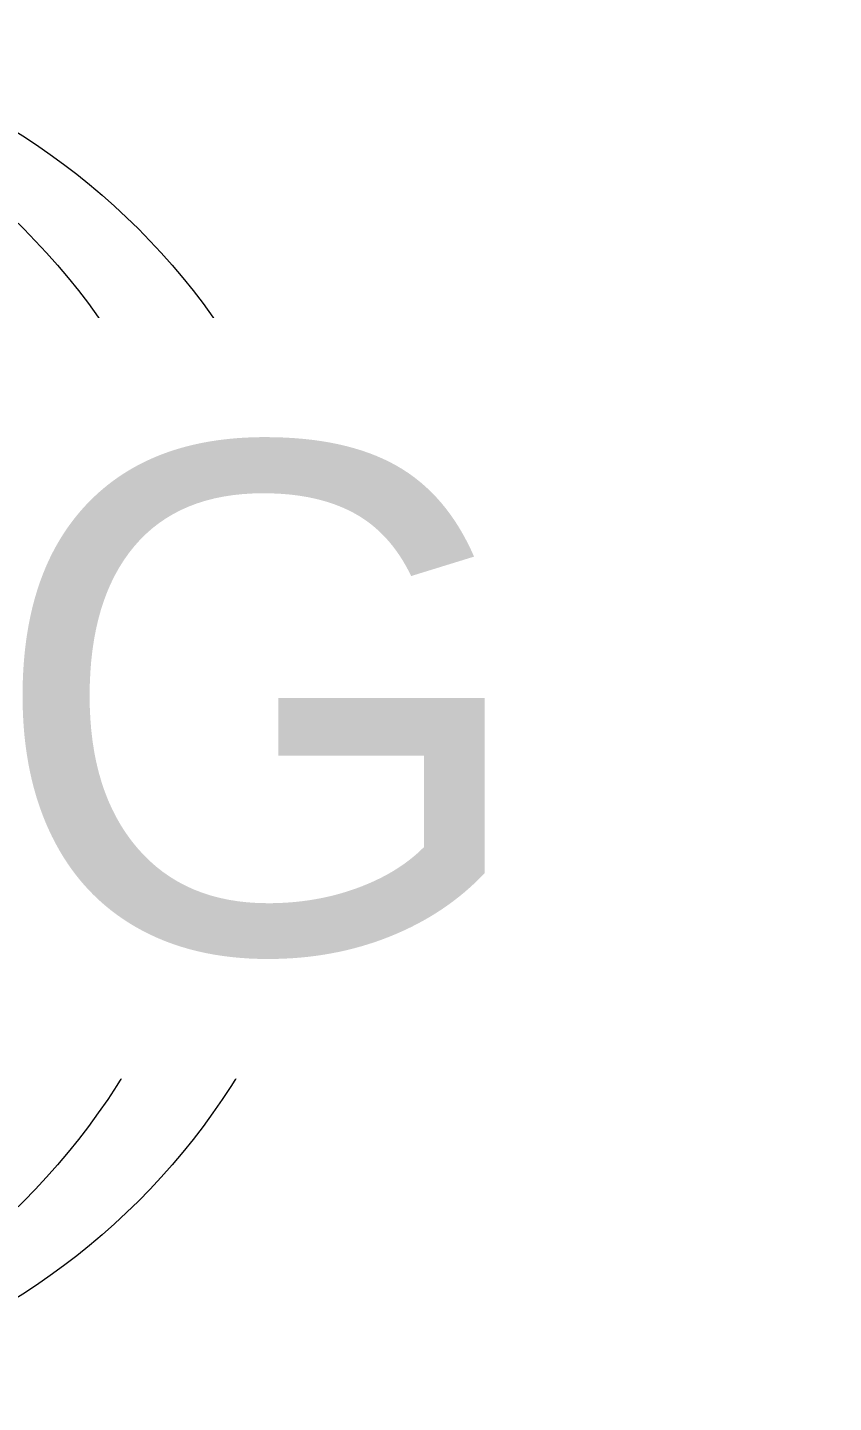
# Model space of a CAD drawing. Header units: inches. Extents: x -23227 to -2744, y -314 to 853.
# Drawn here: x -8758 to -8701.7, y 738.7 to 834.7 of the extents above; entities that cross this region are included whole.
import ezdxf

# ---------------------------------------------------------------- set-up
doc = ezdxf.new("R2010")
doc.units = ezdxf.units.IN
doc.header["$MEASUREMENT"] = 0
doc.layers.add('S-GRID-IDEN', color=1, linetype='Continuous', lineweight=9)
doc.styles.add('Arial_1', font='arial.ttf', dxfattribs={"height": 35.407186})

# ---------------------------------------------------------------- blocks, each defined once
blk = doc.blocks.new('Grid - Grid Head - Circle-14747-Section 16')
at = {"layer": 'S-GRID-IDEN'}
blk.add_circle((-21143.803, 786.657), 48, dxfattribs=at)

msp = doc.modelspace()

# ---------------------------------------------------------------- block references
at = {"layer": 'S-GRID-IDEN'}
msp.add_blockref('Grid - Grid Head - Circle-14747-Section 16', (12351.64261, 0), dxfattribs=at)

# ---------------------------------------------------------------- next in the draw order: texts
at = {"layer": 'S-GRID-IDEN', "insert": (-8792.16943, 805.53081), "char_height": 35.407186, "width": 85.104, "attachment_point": 2, "line_spacing_factor": 0.938532, "style": 'Arial_1', "bg_fill": 3, "box_fill_scale": 1.25, "bg_fill_color": 0, "bg_fill_transparency": 0}
msp.add_mtext('3-9', dxfattribs=at)

# ---------------------------------------------------------------- next in the draw order: block references
at = {"layer": 'S-GRID-IDEN'}
msp.add_blockref('Grid - Grid Head - Circle-14747-Section 16', (12359.64261, 0), dxfattribs=at)

# ---------------------------------------------------------------- next in the draw order: texts
at = {"layer": 'S-GRID-IDEN', "insert": (-8784.16943, 805.53081), "char_height": 35.407186, "width": 147.312, "attachment_point": 2, "line_spacing_factor": 0.938532, "style": 'Arial_1', "bg_fill": 3, "box_fill_scale": 1.25, "bg_fill_color": 0, "bg_fill_transparency": 0}
msp.add_mtext('3-9.G', dxfattribs=at)

doc.saveas('drawing.dxf')
